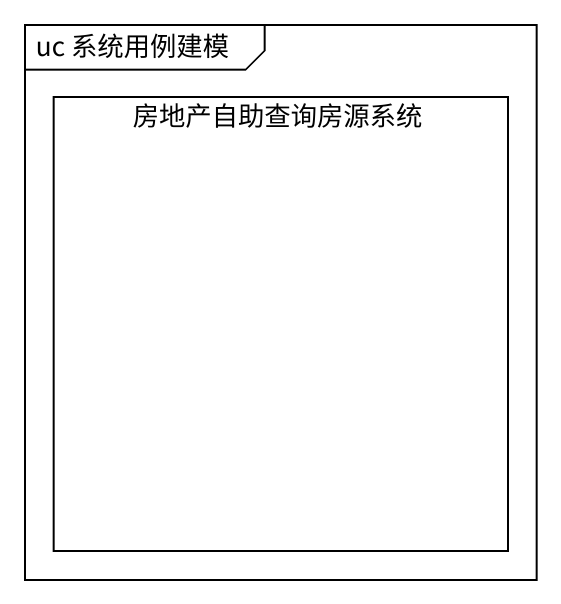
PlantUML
@startuml
mainframe uc 系统用例建模
rectangle 房地产自助查询房源系统
@enduml
